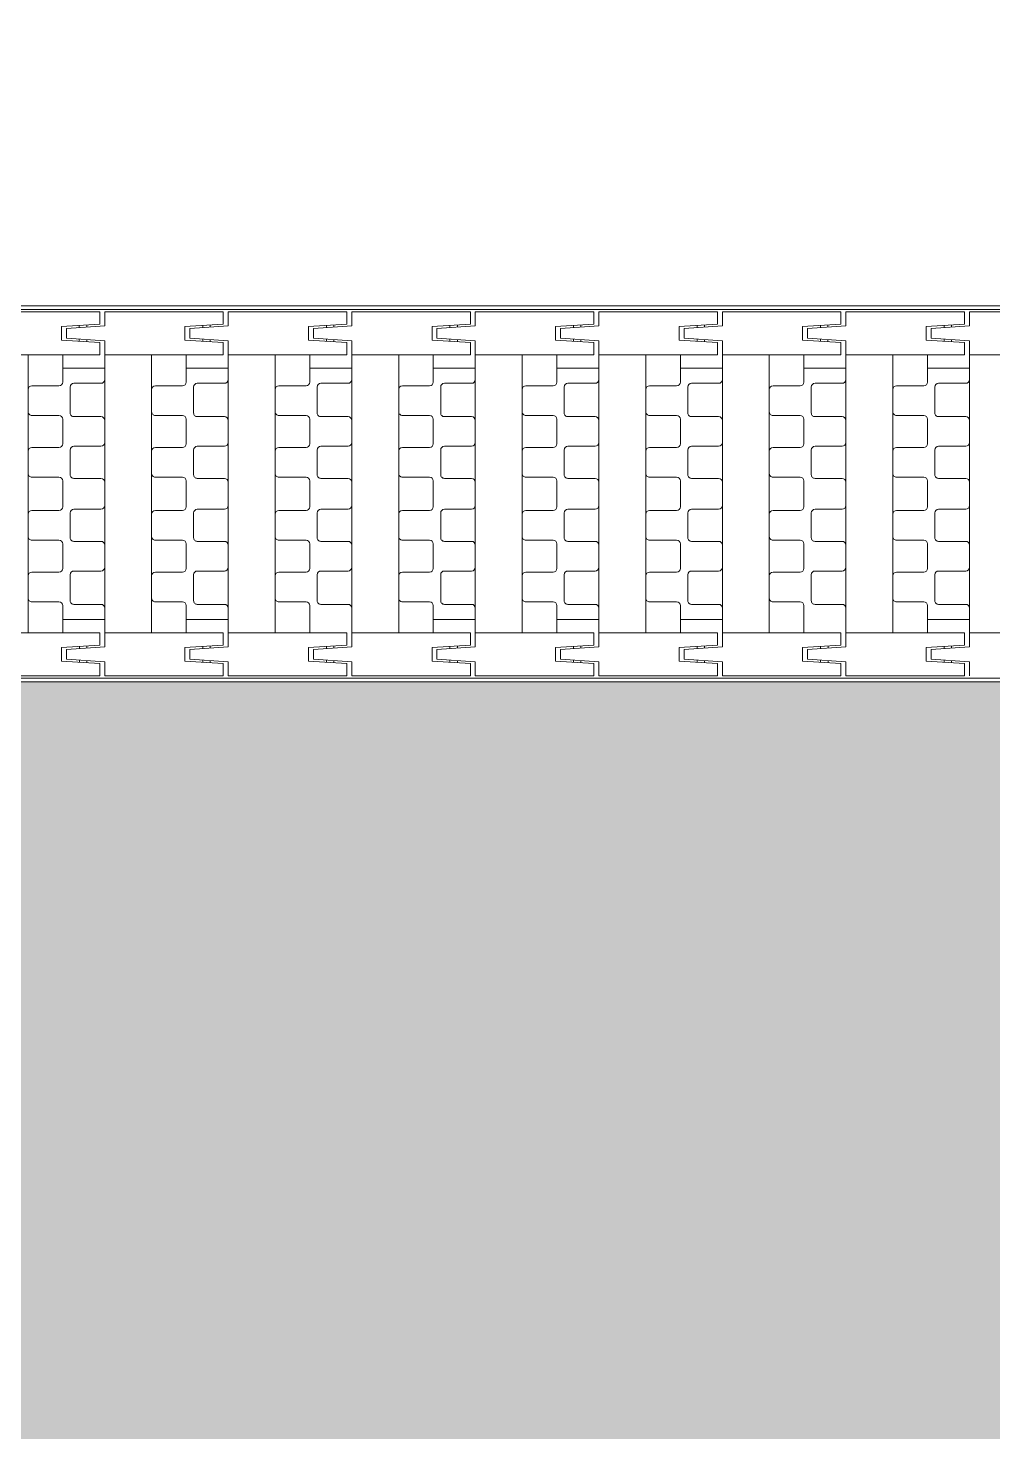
# Model space of a CAD drawing. Header units: millimetres. Extents: x 4739419 to 5837985, y 2291271 to 3446271.
# Drawn here: x 5038879 to 5039392, y 2404192 to 2404939 of the extents above; entities that cross this region are included whole.
import ezdxf

# ---------------------------------------------------------------- set-up
doc = ezdxf.new("R2010")
doc.units = ezdxf.units.MM
doc.layers.get('0').update_dxf_attribs({"color": 255})
doc.layers.add('XR-평면도$0$A-CNTL', color=9, linetype='Continuous', lineweight=15)
doc.layers.add('XR-평면도$0$A-ELEV-LIN3', color=9, linetype='Continuous', lineweight=18)
doc.layers.add('XR-평면도$0$A-ELEV-PATT', color=9, linetype='Continuous')

# ---------------------------------------------------------------- blocks, each defined once
blk = doc.blocks.new('XR-평면도$0$무소음트렌치')
at = {"layer": 'XR-평면도$0$A-ELEV-LIN3'}
for p, q in [((0, 200), (7800, 200)), ((1.97, 198.03), (7798.03, 198.03)), ((5342.53, 196.88), (5405.58, 196.88)), ((5405.58, 190.31), (5405.58, 196.88)), ((5408.21, 189.32), (5408.21, 196.88)), ((5408.21, 196.88), (5471.26, 196.88)), ((5471.26, 190.31), (5471.26, 196.88)), ((5473.89, 196.88), (5536.94, 196.88)), ((5473.89, 189.32), (5473.89, 196.88)), ((5536.94, 190.31), (5536.94, 196.88)), ((5539.57, 189.32), (5539.57, 196.88)), ((5539.57, 196.88), (5602.62, 196.88)), ((5602.62, 190.31), (5602.62, 196.88)), ((5605.25, 189.32), (5605.25, 196.88)), ((5605.25, 196.88), (5668.31, 196.88)), ((5668.31, 190.31), (5668.31, 196.88)), ((5670.93, 189.32), (5670.93, 196.88)), ((5670.93, 196.88), (5733.99, 196.88)), ((5733.99, 190.31), (5733.99, 196.88)), ((5736.61, 196.88), (5799.67, 196.88)), ((5736.61, 189.32), (5736.61, 196.88)), ((5799.67, 190.31), (5799.67, 196.88)), ((5802.3, 189.32), (5802.3, 196.88)), ((5802.3, 196.88), (5865.35, 196.88)), ((5865.35, 190.31), (5865.35, 196.88)), ((5867.98, 189.32), (5867.98, 196.88)), ((5931.03, 196.88), (5867.98, 196.88)), ((5385.22, 189), (5405.58, 190.31)), ((5385.22, 189), (5385.22, 181.77)), ((5387.85, 188.01), (5408.21, 189.32)), ((5387.85, 188.01), (5387.85, 182.76)), ((5394.73, 188.45), (5394.73, 189.61)), ((5398.67, 188.71), (5398.67, 189.86)), ((5450.9, 189), (5471.26, 190.31)), ((5450.9, 189), (5450.9, 181.77)), ((5453.53, 188.01), (5473.89, 189.32)), ((5453.53, 188.01), (5453.53, 182.76)), ((5460.41, 188.45), (5460.41, 189.61)), ((5464.35, 188.71), (5464.35, 189.86)), ((5516.58, 189), (5536.94, 190.31)), ((5516.58, 189), (5516.58, 181.77)), ((5519.21, 188.01), (5539.57, 189.32)), ((5519.21, 188.01), (5519.21, 182.76)), ((5526.09, 188.45), (5526.09, 189.61)), ((5530.03, 188.71), (5530.03, 189.86)), ((5582.26, 189), (5602.62, 190.31)), ((5582.26, 189), (5582.26, 181.77)), ((5584.89, 188.01), (5605.25, 189.32)), ((5584.89, 188.01), (5584.89, 182.76)), ((5591.77, 188.45), (5591.77, 189.61)), ((5595.71, 188.71), (5595.71, 189.86)), ((5647.94, 189), (5668.31, 190.31)), ((5647.94, 189), (5647.94, 181.77)), ((5650.57, 188.01), (5670.93, 189.32)), ((5650.57, 188.01), (5650.57, 182.76)), ((5657.45, 188.45), (5657.45, 189.61)), ((5661.39, 188.71), (5661.39, 189.86)), ((5713.63, 189), (5733.99, 190.31)), ((5713.63, 189), (5713.63, 181.77)), ((5716.25, 188.01), (5736.61, 189.32)), ((5716.25, 188.01), (5716.25, 182.76)), ((5723.14, 188.45), (5723.14, 189.61)), ((5727.08, 188.71), (5727.08, 189.86)), ((5779.31, 189), (5799.67, 190.31)), ((5779.31, 189), (5779.31, 181.77)), ((5781.93, 188.01), (5802.3, 189.32)), ((5781.93, 188.01), (5781.93, 182.76)), ((5788.82, 188.45), (5788.82, 189.61)), ((5792.76, 188.71), (5792.76, 189.86)), ((5844.99, 189), (5865.35, 190.31)), ((5844.99, 189), (5844.99, 181.77)), ((5847.62, 188.01), (5867.98, 189.32)), ((5847.62, 188.01), (5847.62, 182.76)), ((5854.5, 188.45), (5854.5, 189.61)), ((5858.44, 188.71), (5858.44, 189.86)), ((5385.22, 181.77), (5405.58, 180.46)), ((5387.85, 182.76), (5408.21, 181.44)), ((5394.73, 181.16), (5394.73, 182.31)), ((5398.67, 180.9), (5398.67, 182.06)), ((5405.58, 180.46), (5405.58, 173.89)), ((5408.21, 181.44), (5408.21, 173.89)), ((5450.9, 181.77), (5471.26, 180.46)), ((5453.53, 182.76), (5473.89, 181.44)), ((5460.41, 181.16), (5460.41, 182.31)), ((5464.35, 180.9), (5464.35, 182.06)), ((5471.26, 180.46), (5471.26, 173.89)), ((5473.89, 181.44), (5473.89, 173.89)), ((5516.58, 181.77), (5536.94, 180.46)), ((5519.21, 182.76), (5539.57, 181.44)), ((5526.09, 181.16), (5526.09, 182.31)), ((5530.03, 180.9), (5530.03, 182.06)), ((5536.94, 180.46), (5536.94, 173.89)), ((5539.57, 181.44), (5539.57, 173.89)), ((5582.26, 181.77), (5602.62, 180.46)), ((5584.89, 182.76), (5605.25, 181.44)), ((5591.77, 181.16), (5591.77, 182.31)), ((5595.71, 180.9), (5595.71, 182.06)), ((5602.62, 180.46), (5602.62, 173.89)), ((5605.25, 181.44), (5605.25, 173.89)), ((5647.94, 181.77), (5668.31, 180.46)), ((5650.57, 182.76), (5670.93, 181.44)), ((5657.45, 181.16), (5657.45, 182.31)), ((5661.39, 180.9), (5661.39, 182.06)), ((5668.31, 180.46), (5668.31, 173.89)), ((5670.93, 181.44), (5670.93, 173.89)), ((5713.63, 181.77), (5733.99, 180.46)), ((5716.25, 182.76), (5736.61, 181.44)), ((5723.14, 181.16), (5723.14, 182.31)), ((5727.08, 180.9), (5727.08, 182.06)), ((5733.99, 180.46), (5733.99, 173.89)), ((5736.61, 181.44), (5736.61, 173.89)), ((5779.31, 181.77), (5799.67, 180.46)), ((5781.93, 182.76), (5802.3, 181.44)), ((5788.82, 181.16), (5788.82, 182.31)), ((5792.76, 180.9), (5792.76, 182.06)), ((5799.67, 180.46), (5799.67, 173.89)), ((5802.3, 181.44), (5802.3, 173.89)), ((5844.99, 181.77), (5865.35, 180.46)), ((5847.62, 182.76), (5867.98, 181.44)), ((5854.5, 181.16), (5854.5, 182.31)), ((5858.44, 180.9), (5858.44, 182.06)), ((5865.35, 180.46), (5865.35, 173.89)), ((5867.98, 181.44), (5867.98, 173.89)), ((5342.53, 173.89), (5405.58, 173.89)), ((5367.48, 173.89), (5367.48, 26.11)), ((5385.88, 173.89), (5385.88, 159.44)), ((5408.21, 173.89), (5408.21, 26.11)), ((5408.21, 173.89), (5471.26, 173.89)), ((5433.17, 173.89), (5433.17, 26.11)), ((5451.56, 173.89), (5451.56, 159.44)), ((5473.89, 173.89), (5473.89, 26.11)), ((5473.89, 173.89), (5536.94, 173.89)), ((5498.85, 173.89), (5498.85, 26.11)), ((5517.24, 173.89), (5517.24, 159.44)), ((5539.57, 173.89), (5539.57, 26.11)), ((5539.57, 173.89), (5602.62, 173.89)), ((5564.53, 173.89), (5564.53, 26.11)), ((5582.92, 173.89), (5582.92, 159.44)), ((5605.25, 173.89), (5605.25, 26.11)), ((5605.25, 173.89), (5668.31, 173.89)), ((5630.21, 173.89), (5630.21, 26.11)), ((5648.6, 173.89), (5648.6, 159.44)), ((5670.93, 173.89), (5670.93, 26.11)), ((5670.93, 173.89), (5733.99, 173.89)), ((5695.89, 173.89), (5695.89, 26.11)), ((5714.28, 173.89), (5714.28, 159.44)), ((5736.61, 173.89), (5736.61, 26.11)), ((5736.61, 173.89), (5799.67, 173.89)), ((5761.57, 173.89), (5761.57, 26.11)), ((5779.96, 173.89), (5779.96, 159.44)), ((5802.3, 173.89), (5802.3, 26.11)), ((5802.3, 173.89), (5865.35, 173.89)), ((5827.25, 173.89), (5827.25, 26.11)), ((5845.65, 173.89), (5845.65, 159.44)), ((5867.98, 173.89), (5867.98, 26.11)), ((5867.98, 173.89), (5931.03, 173.89)), ((5385.88, 166.83), (5408.21, 166.83)), ((5451.56, 166.83), (5473.89, 166.83)), ((5517.24, 166.83), (5539.57, 166.83)), ((5582.92, 166.83), (5605.25, 166.83)), ((5648.6, 166.83), (5670.93, 166.83)), ((5714.28, 166.83), (5736.61, 166.83)), ((5779.96, 166.83), (5802.3, 166.83)), ((5845.65, 166.83), (5867.98, 166.83)), ((5369.46, 157.47), (5383.91, 157.47)), ((5389.82, 156.81), (5389.82, 143.02)), ((5391.79, 158.78), (5406.24, 158.78)), ((5435.14, 157.47), (5449.59, 157.47)), ((5455.5, 156.81), (5455.5, 143.02)), ((5457.47, 158.78), (5471.92, 158.78)), ((5500.82, 157.47), (5515.27, 157.47)), ((5521.18, 156.81), (5521.18, 143.02)), ((5523.15, 158.78), (5537.6, 158.78)), ((5566.5, 157.47), (5580.95, 157.47)), ((5586.86, 156.81), (5586.86, 143.02)), ((5588.83, 158.78), (5603.28, 158.78)), ((5632.18, 157.47), (5646.63, 157.47)), ((5652.54, 156.81), (5652.54, 143.02)), ((5654.51, 158.78), (5668.96, 158.78)), ((5697.86, 157.47), (5712.31, 157.47)), ((5718.22, 156.81), (5718.22, 143.02)), ((5720.19, 158.78), (5734.64, 158.78)), ((5763.54, 157.47), (5777.99, 157.47)), ((5783.91, 156.81), (5783.91, 143.02)), ((5785.88, 158.78), (5800.33, 158.78)), ((5829.23, 157.47), (5843.68, 157.47)), ((5849.59, 156.81), (5849.59, 143.02)), ((5851.56, 158.78), (5866.01, 158.78)), ((5369.46, 141.71), (5383.91, 141.71)), ((5385.88, 139.73), (5385.88, 126.6)), ((5391.79, 141.05), (5406.24, 141.05)), ((5435.14, 141.71), (5449.59, 141.71)), ((5451.56, 139.73), (5451.56, 126.6)), ((5457.47, 141.05), (5471.92, 141.05)), ((5500.82, 141.71), (5515.27, 141.71)), ((5517.24, 139.73), (5517.24, 126.6)), ((5523.15, 141.05), (5537.6, 141.05)), ((5566.5, 141.71), (5580.95, 141.71)), ((5582.92, 139.73), (5582.92, 126.6)), ((5588.83, 141.05), (5603.28, 141.05)), ((5632.18, 141.71), (5646.63, 141.71)), ((5648.6, 139.73), (5648.6, 126.6)), ((5654.51, 141.05), (5668.96, 141.05)), ((5697.86, 141.71), (5712.31, 141.71)), ((5714.28, 139.73), (5714.28, 126.6)), ((5720.19, 141.05), (5734.64, 141.05)), ((5763.54, 141.71), (5777.99, 141.71)), ((5779.96, 139.73), (5779.96, 126.6)), ((5785.88, 141.05), (5800.33, 141.05)), ((5829.23, 141.71), (5843.68, 141.71)), ((5845.65, 139.73), (5845.65, 126.6)), ((5851.56, 141.05), (5866.01, 141.05)), ((5369.46, 124.63), (5383.91, 124.63)), ((5389.82, 123.31), (5389.82, 110.18)), ((5391.79, 125.29), (5406.24, 125.29)), ((5435.14, 124.63), (5449.59, 124.63)), ((5455.5, 123.31), (5455.5, 110.18)), ((5457.47, 125.29), (5471.92, 125.29)), ((5500.82, 124.63), (5515.27, 124.63)), ((5521.18, 123.31), (5521.18, 110.18)), ((5523.15, 125.29), (5537.6, 125.29)), ((5566.5, 124.63), (5580.95, 124.63)), ((5586.86, 123.31), (5586.86, 110.18)), ((5588.83, 125.29), (5603.28, 125.29)), ((5632.18, 124.63), (5646.63, 124.63)), ((5652.54, 123.31), (5652.54, 110.18)), ((5654.51, 125.29), (5668.96, 125.29)), ((5697.86, 124.63), (5712.31, 124.63)), ((5718.22, 123.31), (5718.22, 110.18)), ((5720.19, 125.29), (5734.64, 125.29)), ((5763.54, 124.63), (5777.99, 124.63)), ((5783.91, 123.31), (5783.91, 110.18)), ((5785.88, 125.29), (5800.33, 125.29)), ((5829.23, 124.63), (5843.68, 124.63)), ((5849.59, 123.31), (5849.59, 110.18)), ((5851.56, 125.29), (5866.01, 125.29)), ((5369.46, 108.86), (5383.91, 108.86)), ((5385.88, 100), (5385.88, 106.89)), ((5391.79, 108.21), (5406.24, 108.21)), ((5435.14, 108.86), (5449.59, 108.86)), ((5451.56, 100), (5451.56, 106.89)), ((5457.47, 108.21), (5471.92, 108.21)), ((5500.82, 108.86), (5515.27, 108.86)), ((5517.24, 100), (5517.24, 106.89)), ((5523.15, 108.21), (5537.6, 108.21)), ((5566.5, 108.86), (5580.95, 108.86)), ((5582.92, 100), (5582.92, 106.89)), ((5588.83, 108.21), (5603.28, 108.21)), ((5632.18, 108.86), (5646.63, 108.86)), ((5648.6, 100), (5648.6, 106.89)), ((5654.51, 108.21), (5668.96, 108.21)), ((5697.86, 108.86), (5712.31, 108.86)), ((5714.28, 100), (5714.28, 106.89)), ((5720.19, 108.21), (5734.64, 108.21)), ((5763.54, 108.86), (5777.99, 108.86)), ((5779.96, 100), (5779.96, 106.89)), ((5785.88, 108.21), (5800.33, 108.21)), ((5829.23, 108.86), (5843.68, 108.86)), ((5845.65, 100), (5845.65, 106.89)), ((5851.56, 108.21), (5866.01, 108.21)), ((5385.88, 100), (5385.88, 93.1)), ((5451.56, 100), (5451.56, 93.1)), ((5517.24, 100), (5517.24, 93.1)), ((5582.92, 100), (5582.92, 93.1)), ((5648.6, 100), (5648.6, 93.1)), ((5714.28, 100), (5714.28, 93.1)), ((5779.96, 100), (5779.96, 93.1)), ((5845.65, 100), (5845.65, 93.1)), ((5369.46, 91.13), (5383.91, 91.13)), ((5389.82, 76.68), (5389.82, 89.82)), ((5391.79, 91.79), (5406.24, 91.79)), ((5435.14, 91.13), (5449.59, 91.13)), ((5455.5, 76.68), (5455.5, 89.82)), ((5457.47, 91.79), (5471.92, 91.79)), ((5500.82, 91.13), (5515.27, 91.13)), ((5521.18, 76.68), (5521.18, 89.82)), ((5523.15, 91.79), (5537.6, 91.79)), ((5566.5, 91.13), (5580.95, 91.13)), ((5586.86, 76.68), (5586.86, 89.82)), ((5588.83, 91.79), (5603.28, 91.79)), ((5632.18, 91.13), (5646.63, 91.13)), ((5652.54, 76.68), (5652.54, 89.82)), ((5654.51, 91.79), (5668.96, 91.79)), ((5697.86, 91.13), (5712.31, 91.13)), ((5718.22, 76.68), (5718.22, 89.82)), ((5720.19, 91.79), (5734.64, 91.79)), ((5763.54, 91.13), (5777.99, 91.13)), ((5783.91, 76.68), (5783.91, 89.82)), ((5785.88, 91.79), (5800.33, 91.79)), ((5829.23, 91.13), (5843.68, 91.13)), ((5849.59, 76.68), (5849.59, 89.82)), ((5851.56, 91.79), (5866.01, 91.79)), ((5369.46, 75.37), (5383.91, 75.37)), ((5391.79, 74.71), (5406.24, 74.71)), ((5435.14, 75.37), (5449.59, 75.37)), ((5457.47, 74.71), (5471.92, 74.71)), ((5500.82, 75.37), (5515.27, 75.37)), ((5523.15, 74.71), (5537.6, 74.71)), ((5566.5, 75.37), (5580.95, 75.37)), ((5588.83, 74.71), (5603.28, 74.71)), ((5632.18, 75.37), (5646.63, 75.37)), ((5654.51, 74.71), (5668.96, 74.71)), ((5697.86, 75.37), (5712.31, 75.37)), ((5720.19, 74.71), (5734.64, 74.71)), ((5763.54, 75.37), (5777.99, 75.37)), ((5785.88, 74.71), (5800.33, 74.71)), ((5829.23, 75.37), (5843.68, 75.37)), ((5851.56, 74.71), (5866.01, 74.71)), ((5385.88, 60.26), (5385.88, 73.4)), ((5451.56, 60.26), (5451.56, 73.4)), ((5517.24, 60.26), (5517.24, 73.4)), ((5582.92, 60.26), (5582.92, 73.4)), ((5648.6, 60.26), (5648.6, 73.4)), ((5714.28, 60.26), (5714.28, 73.4)), ((5779.96, 60.26), (5779.96, 73.4)), ((5845.65, 60.26), (5845.65, 73.4)), ((5369.46, 58.29), (5383.91, 58.29)), ((5389.82, 43.18), (5389.82, 56.98)), ((5391.79, 58.95), (5406.24, 58.95)), ((5435.14, 58.29), (5449.59, 58.29)), ((5455.5, 43.18), (5455.5, 56.98)), ((5457.47, 58.95), (5471.92, 58.95)), ((5500.82, 58.29), (5515.27, 58.29)), ((5521.18, 43.18), (5521.18, 56.98)), ((5523.15, 58.95), (5537.6, 58.95)), ((5566.5, 58.29), (5580.95, 58.29)), ((5586.86, 43.18), (5586.86, 56.98)), ((5588.83, 58.95), (5603.28, 58.95)), ((5632.18, 58.29), (5646.63, 58.29)), ((5652.54, 43.18), (5652.54, 56.98)), ((5654.51, 58.95), (5668.96, 58.95)), ((5697.86, 58.29), (5712.31, 58.29)), ((5718.22, 43.18), (5718.22, 56.98)), ((5720.19, 58.95), (5734.64, 58.95)), ((5763.54, 58.29), (5777.99, 58.29)), ((5783.91, 43.18), (5783.91, 56.98)), ((5785.88, 58.95), (5800.33, 58.95)), ((5829.23, 58.29), (5843.68, 58.29)), ((5849.59, 43.18), (5849.59, 56.98)), ((5851.56, 58.95), (5866.01, 58.95)), ((5369.46, 42.53), (5383.91, 42.53)), ((5385.88, 26.11), (5385.88, 40.56)), ((5391.79, 41.21), (5406.24, 41.21)), ((5435.14, 42.53), (5449.59, 42.53)), ((5451.56, 26.11), (5451.56, 40.56)), ((5457.47, 41.21), (5471.92, 41.21)), ((5500.82, 42.53), (5515.27, 42.53)), ((5517.24, 26.11), (5517.24, 40.56)), ((5523.15, 41.21), (5537.6, 41.21)), ((5566.5, 42.53), (5580.95, 42.53)), ((5582.92, 26.11), (5582.92, 40.56)), ((5588.83, 41.21), (5603.28, 41.21)), ((5632.18, 42.53), (5646.63, 42.53)), ((5648.6, 26.11), (5648.6, 40.56)), ((5654.51, 41.21), (5668.96, 41.21)), ((5697.86, 42.53), (5712.31, 42.53)), ((5714.28, 26.11), (5714.28, 40.56)), ((5720.19, 41.21), (5734.64, 41.21)), ((5763.54, 42.53), (5777.99, 42.53)), ((5779.96, 26.11), (5779.96, 40.56)), ((5785.88, 41.21), (5800.33, 41.21)), ((5829.23, 42.53), (5843.68, 42.53)), ((5845.65, 26.11), (5845.65, 40.56)), ((5851.56, 41.21), (5866.01, 41.21)), ((5385.88, 33.17), (5408.21, 33.17)), ((5451.56, 33.17), (5473.89, 33.17)), ((5582.92, 33.17), (5605.25, 33.17)), ((5648.6, 33.17), (5670.93, 33.17)), ((5714.28, 33.17), (5736.61, 33.17)), ((5845.65, 33.17), (5867.98, 33.17)), ((5342.53, 26.11), (5405.58, 26.11)), ((5405.58, 19.54), (5405.58, 26.11)), ((5408.21, 18.55), (5408.21, 26.11)), ((5408.21, 26.11), (5471.26, 26.11)), ((5471.26, 19.54), (5471.26, 26.11)), ((5473.89, 26.11), (5536.94, 26.11)), ((5473.89, 18.55), (5473.89, 26.11)), ((5536.94, 19.54), (5536.94, 26.11)), ((5539.57, 18.55), (5539.57, 26.11)), ((5539.57, 26.11), (5602.62, 26.11)), ((5602.62, 19.54), (5602.62, 26.11)), ((5605.25, 26.11), (5668.31, 26.11)), ((5605.25, 18.55), (5605.25, 26.11)), ((5668.31, 19.54), (5668.31, 26.11)), ((5670.93, 18.55), (5670.93, 26.11)), ((5670.93, 26.11), (5733.99, 26.11)), ((5733.99, 19.54), (5733.99, 26.11)), ((5736.61, 26.11), (5799.67, 26.11)), ((5736.61, 18.55), (5736.61, 26.11)), ((5799.67, 19.54), (5799.67, 26.11)), ((5802.3, 18.55), (5802.3, 26.11)), ((5802.3, 26.11), (5865.35, 26.11)), ((5865.35, 19.54), (5865.35, 26.11)), ((5867.98, 26.11), (5931.03, 26.11)), ((5867.98, 18.55), (5867.98, 26.11)), ((5385.22, 18.22), (5405.58, 19.54)), ((5385.22, 11), (5385.22, 18.22)), ((5387.85, 17.24), (5408.21, 18.55)), ((5387.85, 17.24), (5387.85, 11.98)), ((5394.76, 18.84), (5394.76, 17.68)), ((5398.7, 19.09), (5398.7, 17.94)), ((5450.9, 18.22), (5471.26, 19.54)), ((5450.9, 11), (5450.9, 18.22)), ((5453.53, 17.24), (5473.89, 18.55)), ((5453.53, 17.24), (5453.53, 11.98)), ((5460.44, 18.84), (5460.44, 17.68)), ((5464.38, 19.09), (5464.38, 17.94)), ((5516.58, 18.22), (5536.94, 19.54)), ((5516.58, 11), (5516.58, 18.22)), ((5519.21, 17.24), (5539.57, 18.55)), ((5519.21, 17.24), (5519.21, 11.98)), ((5526.12, 18.84), (5526.12, 17.68)), ((5530.06, 19.09), (5530.06, 17.94)), ((5582.26, 18.22), (5602.62, 19.54)), ((5582.26, 11), (5582.26, 18.22)), ((5584.89, 17.24), (5605.25, 18.55)), ((5584.89, 11.98), (5584.89, 17.24)), ((5591.77, 18.84), (5591.77, 17.68)), ((5595.71, 19.09), (5595.71, 17.94)), ((5647.94, 18.22), (5668.31, 19.54)), ((5647.94, 11), (5647.94, 18.22)), ((5650.57, 17.24), (5670.93, 18.55)), ((5650.57, 17.24), (5650.57, 11.98)), ((5657.48, 18.84), (5657.48, 17.68)), ((5661.42, 19.09), (5661.42, 17.94)), ((5713.63, 18.22), (5733.99, 19.54)), ((5713.63, 11), (5713.63, 18.22)), ((5716.25, 17.24), (5736.61, 18.55)), ((5716.25, 17.24), (5716.25, 11.98)), ((5723.16, 18.84), (5723.16, 17.68)), ((5727.11, 19.09), (5727.11, 17.94)), ((5779.31, 18.22), (5799.67, 19.54)), ((5779.31, 11), (5779.31, 18.22)), ((5781.93, 17.24), (5802.3, 18.55)), ((5781.93, 17.24), (5781.93, 11.98)), ((5788.85, 18.84), (5788.85, 17.68)), ((5792.79, 19.09), (5792.79, 17.94)), ((5844.99, 18.22), (5865.35, 19.54)), ((5844.99, 11), (5844.99, 18.22)), ((5847.62, 17.24), (5867.98, 18.55)), ((5847.62, 11.98), (5847.62, 17.24)), ((5854.5, 18.84), (5854.5, 17.68)), ((5858.44, 19.09), (5858.44, 17.94)), ((5385.22, 11), (5405.58, 9.69)), ((5387.85, 11.98), (5408.21, 10.67)), ((5394.76, 11.54), (5394.76, 10.38)), ((5398.7, 11.28), (5398.7, 10.13)), ((5405.58, 9.69), (5405.58, 3.12)), ((5408.21, 10.67), (5408.21, 3.12)), ((5450.9, 11), (5471.26, 9.69)), ((5453.53, 11.98), (5473.89, 10.67)), ((5460.44, 11.54), (5460.44, 10.38)), ((5464.38, 11.28), (5464.38, 10.13)), ((5471.26, 9.69), (5471.26, 3.12)), ((5473.89, 10.67), (5473.89, 3.12)), ((5516.58, 11), (5536.94, 9.69)), ((5519.21, 11.98), (5539.57, 10.67)), ((5526.12, 11.54), (5526.12, 10.38)), ((5530.06, 11.28), (5530.06, 10.13)), ((5536.94, 9.69), (5536.94, 3.12)), ((5539.57, 10.67), (5539.57, 3.12)), ((5582.26, 11), (5602.62, 9.69)), ((5584.89, 11.98), (5605.25, 10.67)), ((5591.77, 11.54), (5591.77, 10.39)), ((5595.71, 11.29), (5595.71, 10.13)), ((5602.62, 9.69), (5602.62, 3.12)), ((5605.25, 10.67), (5605.25, 3.12)), ((5647.94, 11), (5668.31, 9.69)), ((5650.57, 11.98), (5670.93, 10.67)), ((5657.48, 11.54), (5657.48, 10.38)), ((5661.42, 11.28), (5661.42, 10.13)), ((5668.31, 9.69), (5668.31, 3.12)), ((5670.93, 10.67), (5670.93, 3.12)), ((5713.63, 11), (5733.99, 9.69)), ((5716.25, 11.98), (5736.61, 10.67)), ((5723.16, 11.54), (5723.16, 10.38)), ((5727.11, 11.28), (5727.11, 10.13)), ((5733.99, 9.69), (5733.99, 3.12)), ((5736.61, 10.67), (5736.61, 3.12)), ((5779.31, 11), (5799.67, 9.69)), ((5781.93, 11.98), (5802.3, 10.67)), ((5788.85, 11.54), (5788.85, 10.38)), ((5792.79, 11.28), (5792.79, 10.13)), ((5799.67, 9.69), (5799.67, 3.12)), ((5802.3, 10.67), (5802.3, 3.12)), ((5844.99, 11), (5865.35, 9.69)), ((5847.62, 11.98), (5867.98, 10.67)), ((5854.5, 11.54), (5854.5, 10.39)), ((5858.44, 11.29), (5858.44, 10.13)), ((5865.35, 9.69), (5865.35, 3.12)), ((5867.98, 10.67), (5867.98, 3.12)), ((1.97, 1.97), (7798.03, 1.97)), ((5342.53, 3.12), (5405.58, 3.12)), ((5408.21, 3.12), (5471.26, 3.12)), ((5473.89, 3.12), (5536.94, 3.12)), ((5539.57, 3.12), (5602.62, 3.12)), ((5605.25, 3.12), (5668.31, 3.12)), ((5670.93, 3.12), (5733.99, 3.12)), ((5736.61, 3.12), (5799.67, 3.12)), ((5802.3, 3.12), (5865.35, 3.12)), ((0, 0), (7800, 0))]:
    blk.add_line(p, q, dxfattribs=at)
for centre, start, end in [((5369.46, 155.5), 90, 180), ((5383.91, 159.44), 270, 0), ((5391.79, 156.81), 90, 180), ((5406.24, 160.75), 270, 0), ((5435.14, 155.5), 90, 180), ((5449.59, 159.44), 270, 0), ((5457.47, 156.81), 90, 180), ((5471.92, 160.75), 270, 0), ((5500.82, 155.5), 90, 180), ((5515.27, 159.44), 270, 0), ((5523.15, 156.81), 90, 180), ((5537.6, 160.75), 270, 0), ((5566.5, 155.5), 90, 180), ((5580.95, 159.44), 270, 0), ((5588.83, 156.81), 90, 180), ((5603.28, 160.75), 270, 0), ((5632.18, 155.5), 90, 180), ((5646.63, 159.44), 270, 0), ((5654.51, 156.81), 90, 180), ((5668.96, 160.75), 270, 0), ((5697.86, 155.5), 90, 180), ((5712.31, 159.44), 270, 0), ((5720.19, 156.81), 90, 180), ((5734.64, 160.75), 270, 0), ((5763.54, 155.5), 90, 180), ((5777.99, 159.44), 270, 0), ((5785.88, 156.81), 90, 180), ((5800.33, 160.75), 270, 0), ((5829.23, 155.5), 90, 180), ((5843.68, 159.44), 270, 0), ((5851.56, 156.81), 90, 180), ((5866.01, 160.75), 270, 0), ((5369.46, 143.68), 180, 270), ((5391.79, 143.02), 180, 270), ((5435.14, 143.68), 180, 270), ((5457.47, 143.02), 180, 270), ((5500.82, 143.68), 180, 270), ((5523.15, 143.02), 180, 270), ((5566.5, 143.68), 180, 270), ((5588.83, 143.02), 180, 270), ((5632.18, 143.68), 180, 270), ((5654.51, 143.02), 180, 270), ((5697.86, 143.68), 180, 270), ((5720.19, 143.02), 180, 270), ((5763.54, 143.68), 180, 270), ((5785.88, 143.02), 180, 270), ((5829.23, 143.68), 180, 270), ((5851.56, 143.02), 180, 270), ((5383.91, 139.73), 0, 90), ((5406.24, 139.08), 0, 90), ((5449.59, 139.73), 0, 90), ((5471.92, 139.08), 0, 90), ((5515.27, 139.73), 0, 90), ((5537.6, 139.08), 0, 90), ((5580.95, 139.73), 0, 90), ((5603.28, 139.08), 0, 90), ((5646.63, 139.73), 0, 90), ((5668.96, 139.08), 0, 90), ((5712.31, 139.73), 0, 90), ((5734.64, 139.08), 0, 90), ((5777.99, 139.73), 0, 90), ((5800.33, 139.08), 0, 90), ((5843.68, 139.73), 0, 90), ((5866.01, 139.08), 0, 90), ((5406.24, 127.26), 270, 0), ((5471.92, 127.26), 270, 0), ((5537.6, 127.26), 270, 0), ((5603.28, 127.26), 270, 0), ((5668.96, 127.26), 270, 0), ((5734.64, 127.26), 270, 0), ((5800.33, 127.26), 270, 0), ((5866.01, 127.26), 270, 0), ((5369.46, 122.66), 90, 180), ((5383.91, 126.6), 270, 0), ((5391.79, 123.31), 90, 180), ((5435.14, 122.66), 90, 180), ((5449.59, 126.6), 270, 0), ((5457.47, 123.31), 90, 180), ((5500.82, 122.66), 90, 180), ((5515.27, 126.6), 270, 0), ((5523.15, 123.31), 90, 180), ((5566.5, 122.66), 90, 180), ((5580.95, 126.6), 270, 0), ((5588.83, 123.31), 90, 180), ((5632.18, 122.66), 90, 180), ((5646.63, 126.6), 270, 0), ((5654.51, 123.31), 90, 180), ((5697.86, 122.66), 90, 180), ((5712.31, 126.6), 270, 0), ((5720.19, 123.31), 90, 180), ((5763.54, 122.66), 90, 180), ((5777.99, 126.6), 270, 0), ((5785.88, 123.31), 90, 180), ((5829.23, 122.66), 90, 180), ((5843.68, 126.6), 270, 0), ((5851.56, 123.31), 90, 180), ((5369.46, 110.84), 180, 270), ((5383.91, 106.89), 0, 90), ((5391.79, 110.18), 180, 270), ((5406.24, 106.24), 0, 90), ((5435.14, 110.84), 180, 270), ((5449.59, 106.89), 0, 90), ((5457.47, 110.18), 180, 270), ((5471.92, 106.24), 0, 90), ((5500.82, 110.84), 180, 270), ((5515.27, 106.89), 0, 90), ((5523.15, 110.18), 180, 270), ((5537.6, 106.24), 0, 90), ((5566.5, 110.84), 180, 270), ((5580.95, 106.89), 0, 90), ((5588.83, 110.18), 180, 270), ((5603.28, 106.24), 0, 90), ((5632.18, 110.84), 180, 270), ((5646.63, 106.89), 0, 90), ((5654.51, 110.18), 180, 270), ((5668.96, 106.24), 0, 90), ((5697.86, 110.84), 180, 270), ((5712.31, 106.89), 0, 90), ((5720.19, 110.18), 180, 270), ((5734.64, 106.24), 0, 90), ((5763.54, 110.84), 180, 270), ((5777.99, 106.89), 0, 90), ((5785.88, 110.18), 180, 270), ((5800.33, 106.24), 0, 90), ((5829.23, 110.84), 180, 270), ((5843.68, 106.89), 0, 90), ((5851.56, 110.18), 180, 270), ((5866.01, 106.24), 0, 90), ((5369.46, 89.16), 90, 180), ((5383.91, 93.1), 270, 0), ((5391.79, 89.82), 90, 180), ((5406.24, 93.76), 270, 0), ((5435.14, 89.16), 90, 180), ((5449.59, 93.1), 270, 0), ((5457.47, 89.82), 90, 180), ((5471.92, 93.76), 270, 0), ((5500.82, 89.16), 90, 180), ((5515.27, 93.1), 270, 0), ((5523.15, 89.82), 90, 180), ((5537.6, 93.76), 270, 0), ((5566.5, 89.16), 90, 180), ((5580.95, 93.1), 270, 0), ((5588.83, 89.82), 90, 180), ((5603.28, 93.76), 270, 0), ((5632.18, 89.16), 90, 180), ((5646.63, 93.1), 270, 0), ((5654.51, 89.82), 90, 180), ((5668.96, 93.76), 270, 0), ((5697.86, 89.16), 90, 180), ((5712.31, 93.1), 270, 0), ((5720.19, 89.82), 90, 180), ((5734.64, 93.76), 270, 0), ((5763.54, 89.16), 90, 180), ((5777.99, 93.1), 270, 0), ((5785.88, 89.82), 90, 180), ((5800.33, 93.76), 270, 0), ((5829.23, 89.16), 90, 180), ((5843.68, 93.1), 270, 0), ((5851.56, 89.82), 90, 180), ((5866.01, 93.76), 270, 0), ((5369.46, 77.34), 180, 270), ((5383.91, 73.4), 0, 90), ((5391.79, 76.68), 180, 270), ((5406.24, 72.74), 0, 90), ((5435.14, 77.34), 180, 270), ((5449.59, 73.4), 0, 90), ((5457.47, 76.68), 180, 270), ((5471.92, 72.74), 0, 90), ((5500.82, 77.34), 180, 270), ((5515.27, 73.4), 0, 90), ((5523.15, 76.68), 180, 270), ((5537.6, 72.74), 0, 90), ((5566.5, 77.34), 180, 270), ((5580.95, 73.4), 0, 90), ((5588.83, 76.68), 180, 270), ((5603.28, 72.74), 0, 90), ((5632.18, 77.34), 180, 270), ((5646.63, 73.4), 0, 90), ((5654.51, 76.68), 180, 270), ((5668.96, 72.74), 0, 90), ((5697.86, 77.34), 180, 270), ((5712.31, 73.4), 0, 90), ((5720.19, 76.68), 180, 270), ((5734.64, 72.74), 0, 90), ((5763.54, 77.34), 180, 270), ((5777.99, 73.4), 0, 90), ((5785.88, 76.68), 180, 270), ((5800.33, 72.74), 0, 90), ((5829.23, 77.34), 180, 270), ((5843.68, 73.4), 0, 90), ((5851.56, 76.68), 180, 270), ((5866.01, 72.74), 0, 90), ((5383.91, 60.26), 270, 0), ((5406.24, 60.92), 270, 0), ((5449.59, 60.26), 270, 0), ((5471.92, 60.92), 270, 0), ((5515.27, 60.26), 270, 0), ((5537.6, 60.92), 270, 0), ((5580.95, 60.26), 270, 0), ((5603.28, 60.92), 270, 0), ((5646.63, 60.26), 270, 0), ((5668.96, 60.92), 270, 0), ((5712.31, 60.26), 270, 0), ((5734.64, 60.92), 270, 0), ((5777.99, 60.26), 270, 0), ((5800.33, 60.92), 270, 0), ((5843.68, 60.26), 270, 0), ((5866.01, 60.92), 270, 0), ((5369.46, 56.32), 90, 180), ((5391.79, 56.98), 90, 180), ((5435.14, 56.32), 90, 180), ((5457.47, 56.98), 90, 180), ((5500.82, 56.32), 90, 180), ((5523.15, 56.98), 90, 180), ((5566.5, 56.32), 90, 180), ((5588.83, 56.98), 90, 180), ((5632.18, 56.32), 90, 180), ((5654.51, 56.98), 90, 180), ((5697.86, 56.32), 90, 180), ((5720.19, 56.98), 90, 180), ((5763.54, 56.32), 90, 180), ((5785.88, 56.98), 90, 180), ((5829.23, 56.32), 90, 180), ((5851.56, 56.98), 90, 180), ((5369.46, 44.5), 180, 270), ((5383.91, 40.56), 0, 90), ((5391.79, 43.18), 180, 270), ((5406.24, 39.24), 0, 90), ((5435.14, 44.5), 180, 270), ((5449.59, 40.56), 0, 90), ((5457.47, 43.18), 180, 270), ((5471.92, 39.24), 0, 90), ((5500.82, 44.5), 180, 270), ((5515.27, 40.56), 0, 90), ((5523.15, 43.18), 180, 270), ((5537.6, 39.24), 0, 90), ((5566.5, 44.5), 180, 270), ((5580.95, 40.56), 0, 90), ((5588.83, 43.18), 180, 270), ((5603.28, 39.24), 0, 90), ((5632.18, 44.5), 180, 270), ((5646.63, 40.56), 0, 90), ((5654.51, 43.18), 180, 270), ((5668.96, 39.24), 0, 90), ((5697.86, 44.5), 180, 270), ((5712.31, 40.56), 0, 90), ((5720.19, 43.18), 180, 270), ((5734.64, 39.24), 0, 90), ((5763.54, 44.5), 180, 270), ((5777.99, 40.56), 0, 90), ((5785.88, 43.18), 180, 270), ((5800.33, 39.24), 0, 90), ((5829.23, 44.5), 180, 270), ((5843.68, 40.56), 0, 90), ((5851.56, 43.18), 180, 270), ((5866.01, 39.24), 0, 90)]:
    blk.add_arc(centre, 1.97, start, end, dxfattribs=at)
blk = doc.blocks.new('XR-평면도$0$RAMP_올라감(기준층) (210411)')
at = {"layer": 'XR-평면도$0$A-ELEV-PATT'}
h = blk.add_hatch(dxfattribs=at)
h.set_pattern_fill('HEX', color=256, scale=100, angle=135)
h.set_pattern_definition([(135, (-1188188.16, -722710.9), (-388.8564, -388.8564), [317.5, -635]), (255, (-1188188.16, -722710.9), (531.18773, -142.33132), [317.5, -635]), (195, (-1188412.67, -722486.4), (142.33132, -531.18773), [317.5, -635])])
edge = h.paths.add_edge_path()
edge.add_arc((0, -15000), 12100, 180, 182.368269)
edge.add_line((-12089.67, -15500), (-19900, -15500))
edge.add_line((-19900, -15500), (-19900, 15000))
edge.add_arc((0, 15000), 19900, 0, 180, ccw=False)
edge.add_line((19900, 15000), (19900, -15500))
edge.add_line((19900, -15500), (12089.67, -15500))
edge.add_arc((0, -15000), 12100, 357.631731, 360)
edge.add_line((12100, -15000), (12100, 15000))
edge.add_arc((0, 15000), 12100, 0, 180)
edge.add_line((-12100, 15000), (-12100, -15000))
at = {"layer": 'XR-평면도$0$A-CNTL', "ltscale": 300}
blk.add_lwpolyline([(-20700, 15000), (-20700, -15000, 0.414214), (0, -35700, 0.414214), (20700, -15000), (20700, 15000, 0.414214), (0, 35700, 0.414214)], format="xyb", close=True, dxfattribs=at)
at = {"layer": 'XR-평면도$0$A-ELEV-LIN3'}
blk.add_lwpolyline([(-20200, -15500), (-11800, -15500)], dxfattribs=at)
blk.add_lwpolyline([(-19700, -15700), (-12280.07, -15700, 0.397632), (0, -27300, 0.397632), (12280.07, -15700), (19700, -15700), (19700, -34700), (-19700, -34700)], format="xyb", close=True, dxfattribs=at)
at = {"layer": 'XR-평면도$0$A-ELEV-LIN3', "rotation": 180}
blk.add_blockref('XR-평면도$0$무소음트렌치', (-12100, -15500), dxfattribs=at)

msp = doc.modelspace()

# ---------------------------------------------------------------- block references
at = {"rotation": 180}
msp.add_blockref('XR-평면도$0$RAMP_올라감(기준층) (210411)', (5021411.81, 2389091.23), dxfattribs=at)

doc.saveas('drawing.dxf')
